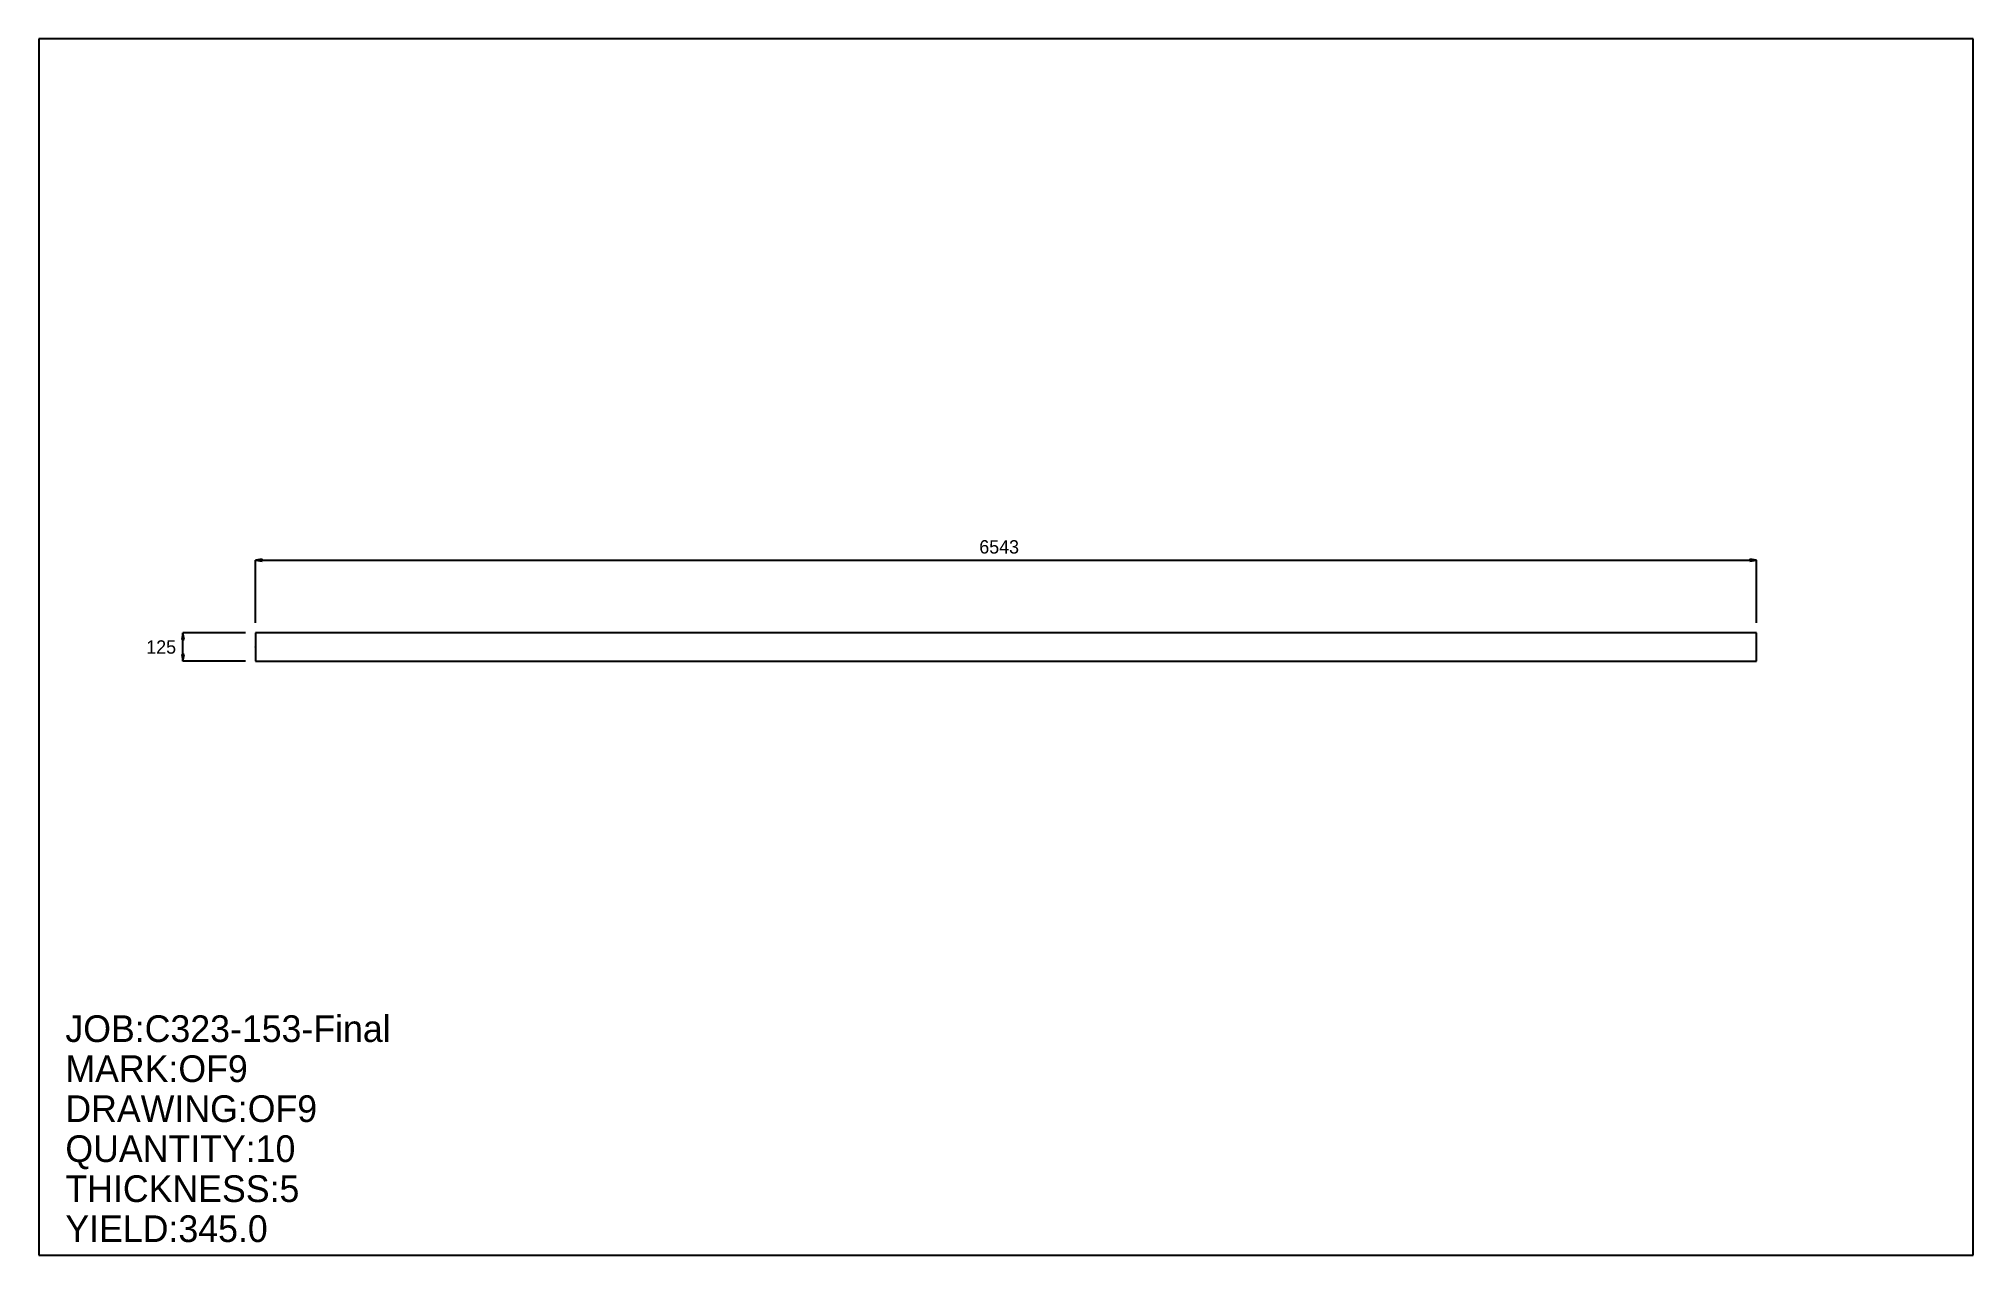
# Model space of a CAD drawing. Extents: x 0 to 8434, y 0 to 5307.
import ezdxf

# ---------------------------------------------------------------- set-up
doc = ezdxf.new("R2010")
doc.units = 0
doc.header["$LTSCALE"] = 0.125
for name, color, linetype in [('2', 7, 'CONTINUOUS'), ('3', 1, 'CONTINUOUS'), ('5', 7, 'CONTINUOUS'), ('6', 4, 'CONTINUOUS')]:
    doc.layers.add(name, color=color, linetype=linetype)

# ---------------------------------------------------------------- blocks, each defined once
blk = doc.blocks.new('ARROW')
at = {"layer": '2', "linetype": 'CONTINUOUS'}
for p, q in [((0, 0), (-1, 0.166667)), ((-1, 0.166667), (-1, -0.166667)), ((-1, -0.166667), (0, 0))]:
    blk.add_line(p, q, dxfattribs=at)
blk = doc.blocks.new('PLATE')
at = {"layer": '3', "linetype": 'CONTINUOUS'}
for p, q in [((0, 0), (0, -125)), ((6543.356, 0), (0, 0)), ((6543.356, -125), (6543.356, 0)), ((0, -125), (6543.356, -125))]:
    blk.add_line(p, q, dxfattribs=at)
at = {"layer": '5', "linetype": 'CONTINUOUS'}
for p, q in [((-0.1, -62.5), (0.1, -62.5)), ((0, -62.599998), (0, -62.400002))]:
    blk.add_line(p, q, dxfattribs=at)
blk.add_circle((0, -62.5), 0.1, dxfattribs=at)
at = {"layer": '6', "linetype": 'CONTINUOUS'}
for p, q in [((0, 43.622372), (0, 316.26221)), ((0, 316.21222), (6543.356, 316.21222)), ((6543.356, 43.622372), (6543.356, 316.26221)), ((-43.622364, 0.000003), (-316.26221, 0.000024)), ((-316.21222, -124.99998), (-316.21222, 0.000024)), ((-43.622372, -125), (-316.26221, -124.99998))]:
    blk.add_line(p, q, dxfattribs=at)
at = {"layer": '6', "xscale": 29.081579, "yscale": 29.081579, "zscale": 29.081579}
for p, rotation in [((0, 316.21222), 180), ((-316.21222, 0.000024), 90), ((-316.21222, -124.99998), 270)]:
    blk.add_blockref('ARROW', p, dxfattribs=dict(at, rotation=rotation))
blk.add_blockref('ARROW', (6543.356, 316.21222), dxfattribs=at)
at = {"layer": '5'}
blk.add_text('ZERO', height=0.015, dxfattribs=at).set_placement((0, -62.5))
at = {"layer": '6'}
for s, p in [('6543', (3155.3516, 345.29379)), ('125', (-476.16089, -91.581543))]:
    blk.add_text(s, height=58.163, dxfattribs=at).set_placement(p)

msp = doc.modelspace()

# ---------------------------------------------------------------- linework, layer by layer
at = {"layer": '5', "linetype": 'CONTINUOUS'}
for p, q in [((8433.6592, 5307.3887), (0, 5307.3887)), ((0, 5307.3887), (0, 0)), ((8433.6592, 0), (8433.6592, 5307.3887)), ((0, 0), (8433.6592, 0))]:
    msp.add_line(p, q, dxfattribs=at)

# ---------------------------------------------------------------- block references
at = {"layer": '2'}
msp.add_blockref('PLATE', (945.15161, 2716.1943), dxfattribs=at)

# ---------------------------------------------------------------- texts
at = {"layer": '5'}
for s, p in [('JOB:C323-153-Final', (116.32632, 930.6106)), ('MARK:OF9', (116.32632, 756.12109)), ('DRAWING:OF9', (116.32632, 581.63159)), ('QUANTITY:10', (116.32632, 407.14212)), ('THICKNESS:5', (116.32632, 232.65263)), ('YIELD:345.0', (116.32632, 58.163158))]:
    msp.add_text(s, height=116.326, dxfattribs=at).set_placement(p)

doc.saveas('drawing.dxf')
